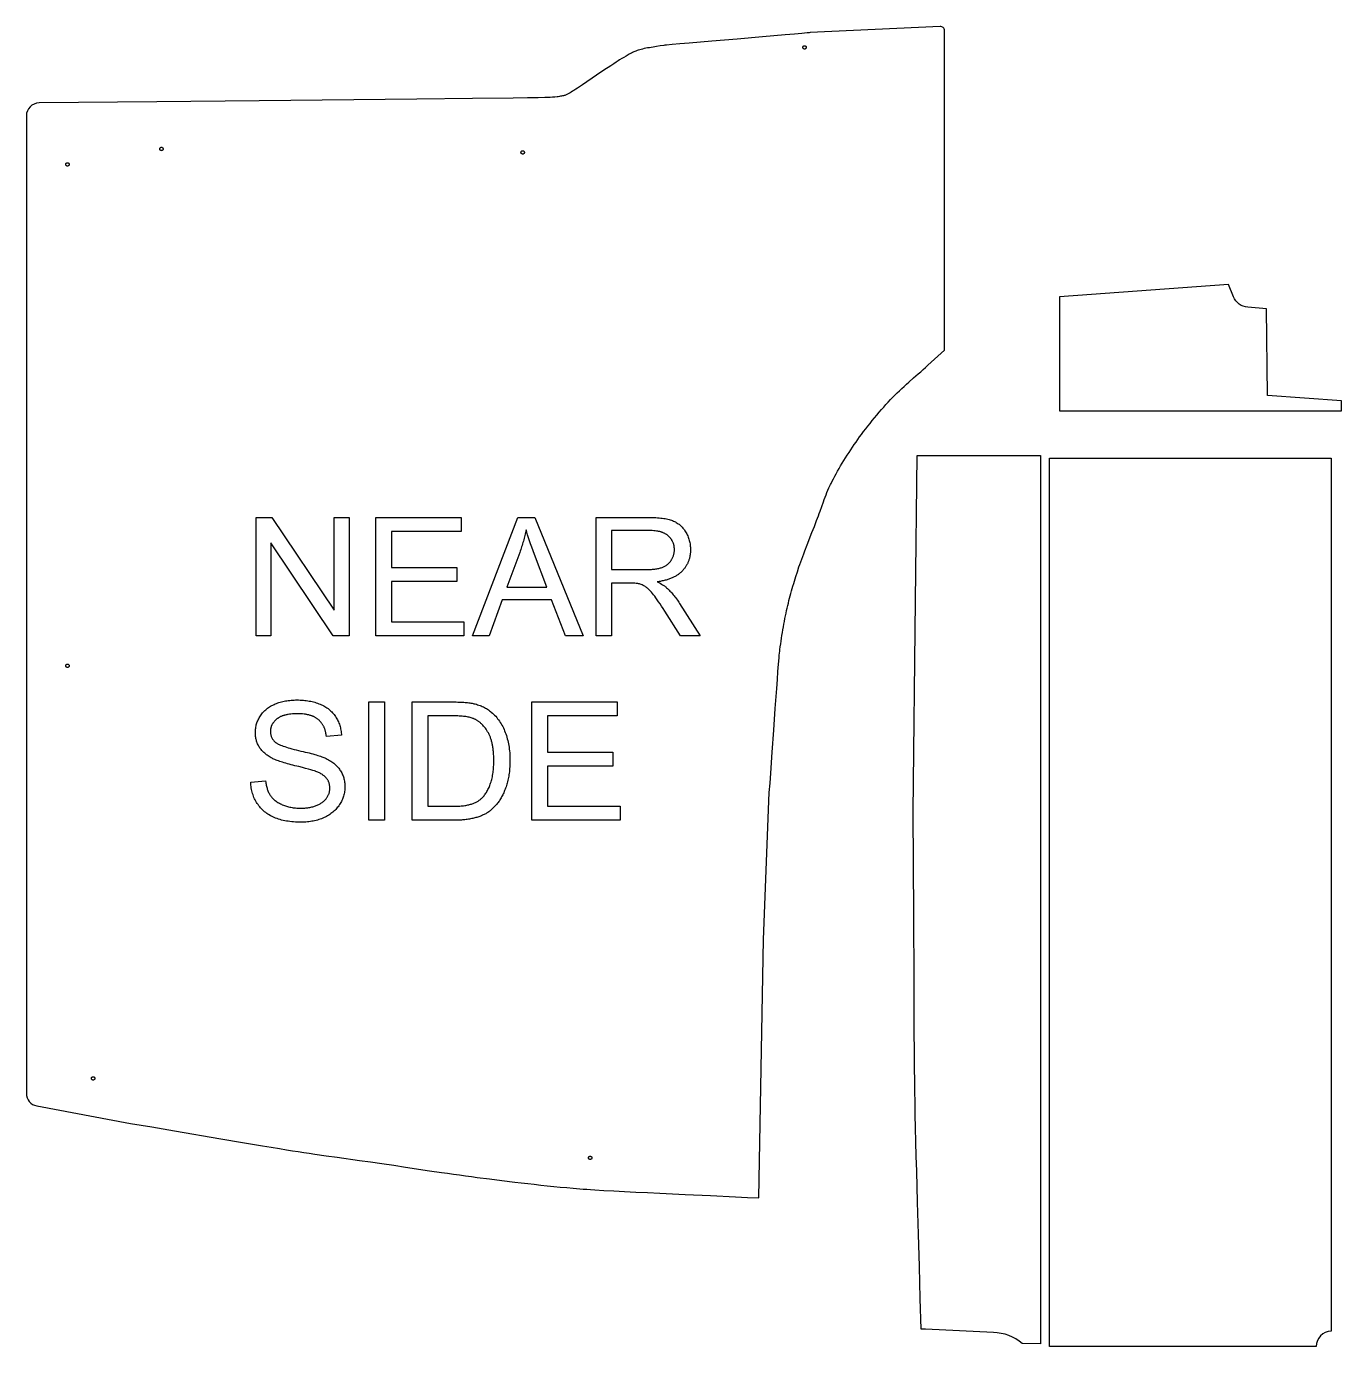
# Model space of a CAD drawing. Extents: x 74 to 4862, y 97 to 2928.
# Drawn here: x 87 to 1627, y 97 to 1642 of the extents above; entities that cross this region are included whole.
import ezdxf

# ---------------------------------------------------------------- set-up
doc = ezdxf.new("R2010")
doc.units = 0
doc.layers.add('Default Layer', color=1, linetype='CONTINUOUS')

msp = doc.modelspace()

# ---------------------------------------------------------------- linework, layer by layer
at = {"layer": 'Default Layer'}
for points in [[(944.5, 270.8), (949.6, 573.2), (956.6, 745.6), (957.4, 756.5), (958.2, 768.1), (960, 792.8), (961.8, 818.4), (963.5, 843.6), (965.2, 867), (966, 877.6), (966.7, 887.2), (967.4, 895.7), (968, 902.9), (968.3, 906), (968.6, 908.7), (968.8, 910.9), (969, 912.8), (969.4, 916), (969.9, 919.3), (970.4, 922.6), (970.9, 926), (971.4, 929.3), (971.9, 932.7), (972.5, 936), (973.1, 939.3), (973.7, 942.6), (974.3, 945.8), (974.9, 949.1), (975.6, 952.2), (976.2, 955.4), (976.9, 958.4), (977.6, 961.4), (978.2, 964.3), (978.9, 967.2), (979.6, 970), (980.3, 972.9), (981.1, 975.7), (981.8, 978.5), (982.6, 981.4), (983.4, 984.2), (984.3, 987), (985.1, 989.9), (985.9, 992.7), (987.7, 998.3), (989.5, 1003.9), (991.3, 1009.5), (992.3, 1012.3), (993.4, 1015.3), (994.5, 1018.5), (995.7, 1021.7), (996.9, 1025), (998.2, 1028.4), (1000.9, 1035.4), (1006.5, 1049.7), (1009.3, 1056.9), (1011.9, 1063.8), (1013, 1066.5), (1014, 1069.2), (1015, 1072), (1016, 1074.7), (1018, 1080.2), (1019.9, 1085.7), (1021, 1088.5), (1022, 1091.2), (1023, 1093.9), (1024.1, 1096.6), (1025.2, 1099.3), (1026.4, 1102), (1027.6, 1104.6), (1028.2, 1105.9), (1028.9, 1107.3), (1030.2, 1109.9), (1031.6, 1112.7), (1033.2, 1115.6), (1034.8, 1118.5), (1036.5, 1121.6), (1038.3, 1124.6), (1040.1, 1127.8), (1042, 1130.9), (1043.9, 1134.1), (1045.9, 1137.2), (1047.9, 1140.4), (1049.9, 1143.5), (1051.9, 1146.6), (1054, 1149.7), (1056, 1152.7), (1058.1, 1155.6), (1060.1, 1158.6), (1062.3, 1161.6), (1064.6, 1164.7), (1067, 1167.9), (1069.5, 1171.1), (1072, 1174.3), (1074.6, 1177.5), (1077.2, 1180.8), (1079.8, 1184.1), (1082.5, 1187.3), (1085.2, 1190.5), (1087.8, 1193.6), (1090.5, 1196.6), (1093.2, 1199.6), (1095.8, 1202.5), (1098.3, 1205.3), (1099.6, 1206.6), (1100.9, 1207.9), (1103.5, 1210.6), (1106.2, 1213.2), (1108.9, 1215.7), (1111.6, 1218.3), (1114.3, 1220.8), (1117.1, 1223.3), (1119.8, 1225.8), (1125.4, 1230.7), (1131, 1235.6), (1133.8, 1238), (1136.6, 1240.5), (1139.4, 1243), (1142.1, 1245.5), (1161.8, 1263.2), (1161.8, 1637.3, 0.42814), (1156.6, 1642.2), (1004.5, 1635), (1003.2, 1634.9), (1001.1, 1634.7), (994.8, 1634), (986, 1633.2), (975.1, 1632.3), (948.8, 1630), (919.1, 1627.5), (889.3, 1625), (862.8, 1622.7), (851.8, 1621.7), (842.9, 1620.9), (836.4, 1620.3), (834.3, 1620.1), (832.9, 1619.9), (828.8, 1619.4), (824.6, 1618.7), (820.4, 1618.1), (818.3, 1617.7), (816.2, 1617.3), (814.1, 1617), (812.1, 1616.6), (810.1, 1616.2), (808.3, 1615.7), (806.5, 1615.3), (804.8, 1614.9), (803.2, 1614.4), (801.8, 1613.9), (800.4, 1613.4), (799.1, 1612.9), (797.8, 1612.3), (796.5, 1611.7), (795.2, 1611), (793.9, 1610.4), (792.6, 1609.7), (791.3, 1609), (790.1, 1608.3), (788.8, 1607.5), (786.3, 1606), (783.8, 1604.5), (781.3, 1603), (779.7, 1602), (777.3, 1600.5), (774.4, 1598.5), (770.9, 1596.2), (762.9, 1590.9), (754.1, 1585), (737.9, 1574), (732.1, 1570.1), (730.2, 1568.8), (729, 1568.1), (727.6, 1567.2), (726.2, 1566.3), (724.7, 1565.4), (723.3, 1564.4), (722.6, 1564), (721.8, 1563.6), (721.1, 1563.2), (720.4, 1562.8), (719.6, 1562.4), (718.8, 1562.1), (718.1, 1561.8), (717.3, 1561.5), (716.4, 1561.3), (715.5, 1561), (714.4, 1560.8), (713.3, 1560.6), (712.1, 1560.4), (710.8, 1560.2), (709.5, 1560), (708.2, 1559.9), (705.4, 1559.6), (702.6, 1559.4), (699.9, 1559.2), (697.2, 1559), (696.1, 1558.9), (693.8, 1558.9), (685.8, 1558.8), (673.4, 1558.6), (656.5, 1558.4), (609.2, 1557.9), (544, 1557.2), (359.2, 1555.3), (239.5, 1554.1), (101.6, 1552.6, 0.411065), (86.7, 1537.6), (86.7, 393.3, 0.361321), (99, 378.5), (208.6, 358.1), (233.5, 353.9), (260.1, 349.4), (314.3, 340.1), (339.9, 335.7), (363.1, 331.8), (373.5, 330.1), (383, 328.5), (391.4, 327.2), (398.5, 326), (405, 325), (411.5, 324), (418, 323.1), (424.6, 322.1), (437.6, 320.2), (450.6, 318.4), (476.7, 314.7), (489.7, 312.9), (502.8, 311), (516.8, 309), (530.8, 306.9), (558.7, 302.7), (572.7, 300.7), (579.7, 299.7), (586.7, 298.7), (593.7, 297.7), (600.7, 296.8), (607.7, 295.8), (614.7, 294.9), (629, 293.1), (643.6, 291.3), (658.5, 289.4), (666.1, 288.5), (673.7, 287.7), (681.3, 286.8), (688.9, 285.9), (696.6, 285.1), (704.3, 284.3), (711.9, 283.6), (719.5, 282.9), (727.1, 282.2), (734.6, 281.5), (738.6, 281.2), (742.8, 280.9), (747.4, 280.6), (752.3, 280.3), (762.9, 279.6), (774.5, 279), (787, 278.3), (800.2, 277.6), (814.1, 277), (828.4, 276.3), (857.9, 274.9), (887.8, 273.5), (917.1, 272.1), (931.1, 271.4), (944.5, 270.8)], [(1538.7, 1311.8), (1517, 1313.4, -0.284852), (1500, 1325.8), (1494.2, 1340.2), (1296.5, 1325.5), (1296.5, 1192.4), (1626.6, 1192.3), (1626.6, 1203.9), (1539.9, 1210.3), (1538.7, 1311.8)], [(1134.4, 117.3), (1133.4, 153.1), (1132.4, 190.4), (1131.3, 228.2), (1130.2, 265.7), (1129.2, 302.1), (1128.7, 319.6), (1128.2, 336.5), (1127.9, 352.7), (1127.5, 368.1), (1127.2, 382.5), (1127, 395.9), (1126.8, 408.8), (1126.6, 421.6), (1126.5, 434.5), (1126.4, 447.4), (1126.3, 460.2), (1126.2, 473.1), (1126.1, 498.8), (1126, 524.5), (1126, 550.2), (1125.9, 576), (1125.8, 601.7), (1125.2, 722.3), (1127.7, 969.7), (1129.8, 1140), (1274.2, 1140), (1274.2, 100.2), (1252.7, 100.3, 0.184355), (1218.9, 113.1), (1139.6, 117), (1134.4, 117.3)], [(1284.5, 96.8), (1284.5, 1136.8), (1614.5, 1136.8), (1614.5, 115, 0.407584), (1596.9, 96.8), (1284.5, 96.8)]]:
    msp.add_lwpolyline(points, format="xyb", close=True, dxfattribs=at)
for points in [[(997.8, 1615.7), (997.6, 1615.8), (997.4, 1615.8), (997.2, 1615.8), (997.1, 1615.9), (996.9, 1616), (996.7, 1616.1), (996.6, 1616.2), (996.4, 1616.3), (996.3, 1616.5), (996.2, 1616.6), (996.1, 1616.8), (996, 1617), (995.9, 1617.1), (995.9, 1617.3), (995.8, 1617.5), (995.8, 1617.7), (995.8, 1617.9), (995.9, 1618.1), (995.9, 1618.3), (996, 1618.5), (996.1, 1618.7), (996.2, 1618.9), (996.3, 1619), (996.4, 1619.2), (996.6, 1619.3), (996.7, 1619.4), (996.9, 1619.5), (997.1, 1619.6), (997.2, 1619.7), (997.4, 1619.7), (997.6, 1619.7), (997.8, 1619.7), (998, 1619.7), (998.2, 1619.7), (998.4, 1619.7), (998.6, 1619.6), (998.8, 1619.5), (998.9, 1619.4), (999.1, 1619.3), (999.2, 1619.2), (999.4, 1619), (999.5, 1618.9), (999.6, 1618.7), (999.7, 1618.5), (999.7, 1618.3), (999.8, 1618.1), (999.8, 1617.9), (999.8, 1617.7), (999.8, 1617.5), (999.8, 1617.3), (999.7, 1617.1), (999.7, 1617), (999.6, 1616.8), (999.5, 1616.6), (999.4, 1616.5), (999.2, 1616.3), (999.1, 1616.2), (998.9, 1616.1), (998.8, 1616), (998.6, 1615.9), (998.4, 1615.8), (998.2, 1615.8), (998, 1615.8), (997.8, 1615.7)], [(244.8, 1496.7), (244.6, 1496.8), (244.4, 1496.8), (244.2, 1496.8), (244.1, 1496.9), (243.9, 1497), (243.7, 1497.1), (243.6, 1497.2), (243.4, 1497.3), (243.3, 1497.5), (243.2, 1497.6), (243.1, 1497.8), (243, 1498), (242.9, 1498.1), (242.9, 1498.3), (242.8, 1498.5), (242.8, 1498.7), (242.8, 1498.9), (242.9, 1499.1), (242.9, 1499.3), (243, 1499.5), (243.1, 1499.7), (243.2, 1499.9), (243.3, 1500), (243.4, 1500.2), (243.6, 1500.3), (243.7, 1500.4), (243.9, 1500.5), (244.1, 1500.6), (244.2, 1500.7), (244.4, 1500.7), (244.6, 1500.7), (244.8, 1500.7), (245, 1500.7), (245.2, 1500.7), (245.4, 1500.7), (245.6, 1500.6), (245.8, 1500.5), (245.9, 1500.4), (246.1, 1500.3), (246.2, 1500.2), (246.4, 1500), (246.5, 1499.9), (246.6, 1499.7), (246.7, 1499.5), (246.7, 1499.3), (246.8, 1499.1), (246.8, 1498.9), (246.8, 1498.7), (246.8, 1498.5), (246.8, 1498.3), (246.7, 1498.1), (246.7, 1498), (246.6, 1497.8), (246.5, 1497.6), (246.4, 1497.5), (246.2, 1497.3), (246.1, 1497.2), (245.9, 1497.1), (245.8, 1497), (245.6, 1496.9), (245.4, 1496.8), (245.2, 1496.8), (245, 1496.8), (244.8, 1496.7)], [(667.8, 1492.7), (667.6, 1492.8), (667.4, 1492.8), (667.2, 1492.8), (667.1, 1492.9), (666.9, 1493), (666.7, 1493.1), (666.6, 1493.2), (666.4, 1493.3), (666.3, 1493.5), (666.2, 1493.6), (666.1, 1493.8), (666, 1494), (665.9, 1494.1), (665.9, 1494.3), (665.8, 1494.5), (665.8, 1494.7), (665.8, 1494.9), (665.9, 1495.1), (665.9, 1495.3), (666, 1495.5), (666.1, 1495.7), (666.2, 1495.9), (666.3, 1496), (666.4, 1496.2), (666.6, 1496.3), (666.7, 1496.4), (666.9, 1496.5), (667.1, 1496.6), (667.2, 1496.7), (667.4, 1496.7), (667.6, 1496.7), (667.8, 1496.7), (668, 1496.7), (668.2, 1496.7), (668.4, 1496.7), (668.6, 1496.6), (668.8, 1496.5), (668.9, 1496.4), (669.1, 1496.3), (669.2, 1496.2), (669.4, 1496), (669.5, 1495.9), (669.6, 1495.7), (669.7, 1495.5), (669.7, 1495.3), (669.8, 1495.1), (669.8, 1494.9), (669.8, 1494.7), (669.8, 1494.5), (669.8, 1494.3), (669.7, 1494.1), (669.7, 1494), (669.6, 1493.8), (669.5, 1493.6), (669.4, 1493.5), (669.2, 1493.3), (669.1, 1493.2), (668.9, 1493.1), (668.8, 1493), (668.6, 1492.9), (668.4, 1492.8), (668.2, 1492.8), (668, 1492.8), (667.8, 1492.7)], [(134.8, 1478.7), (134.6, 1478.8), (134.4, 1478.8), (134.2, 1478.8), (134.1, 1478.9), (133.9, 1479), (133.7, 1479.1), (133.6, 1479.2), (133.4, 1479.3), (133.3, 1479.5), (133.2, 1479.6), (133.1, 1479.8), (133, 1480), (132.9, 1480.1), (132.9, 1480.3), (132.8, 1480.5), (132.8, 1480.7), (132.8, 1480.9), (132.9, 1481.1), (132.9, 1481.3), (133, 1481.5), (133.1, 1481.7), (133.2, 1481.9), (133.3, 1482), (133.4, 1482.2), (133.6, 1482.3), (133.7, 1482.4), (133.9, 1482.5), (134.1, 1482.6), (134.2, 1482.7), (134.4, 1482.7), (134.6, 1482.7), (134.8, 1482.7), (135, 1482.7), (135.2, 1482.7), (135.4, 1482.7), (135.6, 1482.6), (135.8, 1482.5), (135.9, 1482.4), (136.1, 1482.3), (136.2, 1482.2), (136.4, 1482), (136.5, 1481.9), (136.6, 1481.7), (136.7, 1481.5), (136.7, 1481.3), (136.8, 1481.1), (136.8, 1480.9), (136.8, 1480.7), (136.8, 1480.5), (136.8, 1480.3), (136.7, 1480.1), (136.7, 1480), (136.6, 1479.8), (136.5, 1479.6), (136.4, 1479.5), (136.2, 1479.3), (136.1, 1479.2), (135.9, 1479.1), (135.8, 1479), (135.6, 1478.9), (135.4, 1478.8), (135.2, 1478.8), (135, 1478.8), (134.8, 1478.7)], [(355.6, 929), (355.6, 1067.5), (374.3, 1067.5), (447.1, 958.8), (447.1, 1067.5), (464.6, 1067.5), (464.6, 929), (445.8, 929), (373.1, 1037.8), (373.1, 929), (355.6, 929)], [(495.8, 929), (495.8, 1067.5), (595.9, 1067.5), (595.9, 1051.1), (514.1, 1051.1), (514.1, 1008.7), (590.7, 1008.7), (590.7, 992.5), (514.1, 992.5), (514.1, 945.4), (599.1, 945.4), (599.1, 929), (495.8, 929)], [(609.2, 929), (662.3, 1067.5), (682.1, 1067.5), (738.7, 929), (717.9, 929), (701.7, 971), (643.8, 971), (628.6, 929), (609.2, 929)], [(753.7, 929), (753.7, 1067.5), (815, 1067.5), (817.3, 1067.4), (819.5, 1067.4), (821.7, 1067.3), (823.7, 1067.2), (825.7, 1067.1), (827.7, 1066.9), (829.5, 1066.7), (831.3, 1066.5), (833, 1066.3), (834.7, 1066), (836.3, 1065.7), (837.8, 1065.3), (839.2, 1065), (840.6, 1064.6), (841.9, 1064.1), (843.2, 1063.7), (844.4, 1063.2), (845.5, 1062.7), (846.6, 1062.1), (847.7, 1061.5), (848.8, 1060.8), (849.9, 1060.1), (850.9, 1059.4), (851.8, 1058.6), (852.8, 1057.7), (853.7, 1056.8), (854.6, 1055.9), (855.4, 1054.9), (856.3, 1053.9), (857.1, 1052.8), (857.8, 1051.7), (858.6, 1050.6), (859.3, 1049.4), (859.9, 1048.2), (860.5, 1046.9), (861.1, 1045.7), (861.6, 1044.5), (862.1, 1043.2), (862.5, 1041.9), (862.9, 1040.6), (863.2, 1039.3), (863.5, 1038), (863.8, 1036.6), (864, 1035.3), (864.1, 1033.9), (864.2, 1032.5), (864.3, 1031.1), (864.3, 1029.7), (864.3, 1028.8), (864.3, 1027.9), (864.2, 1027), (864.2, 1026.1), (864.1, 1025.2), (864, 1024.3), (863.9, 1023.5), (863.7, 1022.6), (863.6, 1021.8), (863.4, 1020.9), (863.2, 1020.1), (863, 1019.3), (862.8, 1018.5), (862.5, 1017.7), (862.2, 1016.9), (861.9, 1016.1), (861.6, 1015.3), (861.3, 1014.6), (861, 1013.8), (860.6, 1013.1), (860.2, 1012.4), (859.8, 1011.6), (859.4, 1010.9), (859, 1010.2), (858.5, 1009.5), (858, 1008.8), (857.5, 1008.1), (857, 1007.5), (856.5, 1006.8), (855.9, 1006.1), (855.4, 1005.5), (854.8, 1004.9), (854.2, 1004.2), (853.6, 1003.6), (852.9, 1003), (852.2, 1002.4), (851.6, 1001.9), (850.8, 1001.3), (850.1, 1000.8), (849.4, 1000.3), (848.6, 999.8), (847.8, 999.3), (847, 998.8), (846.2, 998.3), (845.3, 997.9), (844.5, 997.4), (843.6, 997), (842.7, 996.6), (841.7, 996.2), (840.8, 995.8), (839.8, 995.5), (838.8, 995.1), (837.8, 994.8), (836.8, 994.4), (835.7, 994.1), (834.6, 993.8), (833.5, 993.6), (832.4, 993.3), (831.3, 993.1), (830.1, 992.8), (829, 992.6), (827.8, 992.4), (826.6, 992.2), (825.3, 992), (827.1, 991.1), (828.7, 990.3), (830.3, 989.4), (831.7, 988.5), (833, 987.7), (833.7, 987.3), (834.3, 986.8), (834.8, 986.4), (835.4, 986), (835.9, 985.5), (836.4, 985.1), (837.4, 984.2), (838.4, 983.2), (839.4, 982.2), (840.3, 981.2), (841.3, 980.2), (842.3, 979.1), (843.2, 978), (844.2, 976.8), (845.1, 975.7), (846.1, 974.5), (847, 973.3), (847.9, 972), (848.9, 970.7), (849.8, 969.4), (850.7, 968.1), (851.6, 966.7), (875.7, 929), (852.6, 929), (834.3, 957.8), (832.3, 960.9), (830.5, 963.7), (828.7, 966.4), (827, 968.8), (825.4, 971.1), (823.9, 973.2), (822.4, 975.2), (821.1, 976.9), (819.8, 978.5), (818.5, 980), (817.3, 981.3), (816.7, 981.9), (816.1, 982.5), (815.6, 983.1), (815, 983.6), (814.4, 984.1), (813.9, 984.6), (813.3, 985), (812.8, 985.4), (812.3, 985.8), (811.7, 986.2), (810.7, 986.8), (809.7, 987.4), (808.7, 987.9), (807.6, 988.4), (806.6, 988.8), (805.5, 989.2), (804.5, 989.6), (803.4, 989.8), (802.6, 990), (801.6, 990.1), (800.5, 990.2), (799.3, 990.3), (798, 990.4), (796.5, 990.5), (794.9, 990.5), (793.2, 990.5), (772, 990.5), (772, 929), (753.7, 929)], [(649.1, 985.9), (696.1, 985.9), (681.6, 1024.2), (680, 1028.5), (678.5, 1032.6), (677.1, 1036.4), (675.8, 1040.1), (674.7, 1043.6), (673.6, 1046.9), (672.6, 1050), (671.8, 1052.9), (671.4, 1051.3), (671.1, 1049.6), (670.7, 1047.9), (670.3, 1046.3), (669.9, 1044.6), (669.5, 1043), (669.1, 1041.3), (668.6, 1039.7), (668.1, 1038), (667.6, 1036.4), (667.1, 1034.7), (666.6, 1033.1), (666.1, 1031.4), (665.5, 1029.8), (664.9, 1028.1), (664.3, 1026.5), (649.1, 985.9)], [(772, 1006.4), (811.4, 1006.4), (812.9, 1006.4), (814.4, 1006.4), (815.9, 1006.5), (817.3, 1006.5), (818.7, 1006.6), (820, 1006.7), (821.3, 1006.9), (822.5, 1007), (823.7, 1007.2), (824.9, 1007.4), (826, 1007.6), (827.1, 1007.8), (828.1, 1008.1), (829.1, 1008.3), (830.1, 1008.6), (831, 1008.9), (831.9, 1009.3), (832.7, 1009.6), (833.5, 1010), (834.3, 1010.4), (835.1, 1010.9), (835.8, 1011.3), (836.5, 1011.8), (837.2, 1012.3), (837.9, 1012.8), (838.5, 1013.4), (839.1, 1014), (839.7, 1014.6), (840.3, 1015.2), (840.8, 1015.9), (841.3, 1016.5), (841.8, 1017.2), (842.2, 1018), (842.6, 1018.7), (843, 1019.4), (843.4, 1020.2), (843.7, 1020.9), (844, 1021.7), (844.3, 1022.4), (844.5, 1023.2), (844.7, 1024), (844.9, 1024.8), (845.1, 1025.6), (845.2, 1026.4), (845.3, 1027.2), (845.4, 1028), (845.4, 1028.9), (845.4, 1029.7), (845.4, 1030.9), (845.3, 1032.1), (845.2, 1033.3), (845, 1034.4), (844.9, 1034.9), (844.7, 1035.5), (844.6, 1036), (844.4, 1036.6), (844.3, 1037.1), (844.1, 1037.6), (843.9, 1038.1), (843.6, 1038.6), (843.4, 1039.1), (843.2, 1039.6), (842.9, 1040.1), (842.6, 1040.6), (842.3, 1041.1), (842, 1041.5), (841.7, 1042), (841.4, 1042.5), (841.1, 1042.9), (840.7, 1043.3), (840.3, 1043.8), (839.9, 1044.2), (839.1, 1045), (838.3, 1045.8), (837.8, 1046.2), (837.3, 1046.6), (836.9, 1047), (836.4, 1047.3), (835.8, 1047.7), (835.3, 1048), (834.8, 1048.3), (834.2, 1048.6), (833.6, 1048.9), (833, 1049.2), (832.4, 1049.4), (831.8, 1049.7), (831.1, 1049.9), (830.5, 1050.2), (829.8, 1050.4), (829.1, 1050.6), (828.4, 1050.8), (827.7, 1051), (826.9, 1051.1), (826.2, 1051.3), (824.6, 1051.5), (823, 1051.8), (821.3, 1051.9), (819.5, 1052.1), (817.7, 1052.1), (815.8, 1052.2), (772, 1052.2), (772, 1006.4)], [(134.8, 891.7), (134.6, 891.8), (134.4, 891.8), (134.2, 891.8), (134.1, 891.9), (133.9, 892), (133.7, 892.1), (133.6, 892.2), (133.4, 892.3), (133.3, 892.5), (133.2, 892.6), (133.1, 892.8), (133, 893), (132.9, 893.1), (132.9, 893.3), (132.8, 893.5), (132.8, 893.7), (132.8, 893.9), (132.9, 894.1), (132.9, 894.3), (133, 894.5), (133.1, 894.7), (133.2, 894.9), (133.3, 895), (133.4, 895.2), (133.6, 895.3), (133.7, 895.4), (133.9, 895.5), (134.1, 895.6), (134.2, 895.7), (134.4, 895.7), (134.6, 895.7), (134.8, 895.7), (135, 895.7), (135.2, 895.7), (135.4, 895.7), (135.6, 895.6), (135.8, 895.5), (135.9, 895.4), (136.1, 895.3), (136.2, 895.2), (136.4, 895), (136.5, 894.9), (136.6, 894.7), (136.7, 894.5), (136.7, 894.3), (136.8, 894.1), (136.8, 893.9), (136.8, 893.7), (136.8, 893.5), (136.8, 893.3), (136.7, 893.1), (136.7, 893), (136.6, 892.8), (136.5, 892.6), (136.4, 892.5), (136.2, 892.3), (136.1, 892.2), (135.9, 892.1), (135.8, 892), (135.6, 891.9), (135.4, 891.8), (135.2, 891.8), (135, 891.8), (134.8, 891.7)], [(349.5, 757.5), (366.8, 759), (367, 757.7), (367.1, 756.4), (367.4, 755.2), (367.6, 754), (367.9, 752.8), (368.2, 751.7), (368.5, 750.6), (368.8, 749.5), (369.2, 748.4), (369.6, 747.4), (370, 746.4), (370.4, 745.5), (370.9, 744.5), (371.4, 743.6), (371.9, 742.7), (372.5, 741.9), (373, 741.1), (373.7, 740.3), (374.3, 739.5), (375, 738.7), (375.8, 738), (376.5, 737.3), (377.4, 736.6), (378.2, 735.9), (379.1, 735.2), (380, 734.6), (381, 733.9), (382, 733.3), (383.1, 732.8), (384.1, 732.2), (385.3, 731.6), (386.4, 731.1), (387.6, 730.6), (388.8, 730.2), (390.1, 729.7), (391.3, 729.3), (392.6, 729), (393.8, 728.6), (395.1, 728.3), (396.5, 728.1), (397.8, 727.8), (399.2, 727.6), (400.5, 727.4), (401.9, 727.3), (403.3, 727.2), (404.8, 727.1), (406.2, 727.1), (407.7, 727.1), (409, 727.1), (410.3, 727.1), (411.5, 727.2), (412.8, 727.2), (414, 727.4), (415.2, 727.5), (416.4, 727.6), (417.5, 727.8), (418.7, 728), (419.8, 728.3), (420.9, 728.5), (422, 728.8), (423.1, 729.1), (424.1, 729.4), (425.2, 729.8), (426.2, 730.2), (427.2, 730.6), (428.1, 731), (429, 731.4), (429.9, 731.9), (430.8, 732.3), (431.6, 732.8), (432.4, 733.3), (433.2, 733.9), (433.9, 734.4), (434.6, 734.9), (435.3, 735.5), (435.9, 736.1), (436.5, 736.7), (437, 737.4), (437.6, 738), (438.1, 738.7), (438.6, 739.4), (439, 740.1), (439.4, 740.8), (439.8, 741.5), (440.2, 742.2), (440.5, 742.9), (440.8, 743.6), (441.1, 744.4), (441.3, 745.1), (441.5, 745.9), (441.7, 746.6), (441.8, 747.4), (441.9, 748.2), (442, 749), (442, 749.8), (442, 750.6), (442, 751.4), (442, 752.2), (441.9, 752.9), (441.8, 753.7), (441.7, 754.5), (441.5, 755.2), (441.3, 755.9), (441.1, 756.7), (440.9, 757.4), (440.6, 758), (440.3, 758.7), (439.9, 759.4), (439.6, 760), (439.2, 760.7), (438.7, 761.3), (438.3, 761.9), (437.8, 762.5), (437.2, 763.1), (436.7, 763.7), (436.1, 764.3), (435.4, 764.8), (434.7, 765.4), (434, 765.9), (433.3, 766.4), (432.5, 766.9), (431.6, 767.4), (430.8, 767.9), (429.8, 768.4), (428.9, 768.8), (427.9, 769.3), (426.9, 769.7), (425.8, 770.1), (425.1, 770.4), (424.2, 770.7), (422.2, 771.3), (419.7, 772.1), (416.9, 772.9), (413.6, 773.7), (409.9, 774.7), (405.7, 775.7), (401.2, 776.8), (398.8, 777.4), (396.6, 778), (394.4, 778.5), (392.3, 779.1), (390.4, 779.7), (388.5, 780.2), (386.7, 780.8), (384.9, 781.3), (383.3, 781.8), (381.8, 782.4), (380.3, 782.9), (379, 783.4), (377.7, 784), (376.5, 784.5), (375.4, 785), (374.4, 785.5), (373.2, 786.2), (372, 786.8), (370.9, 787.5), (369.8, 788.3), (368.7, 789), (367.7, 789.7), (366.7, 790.5), (365.8, 791.3), (364.9, 792.1), (364, 793), (363.2, 793.8), (362.4, 794.7), (361.6, 795.6), (360.9, 796.5), (360.2, 797.4), (359.6, 798.3), (359, 799.3), (358.5, 800.3), (358, 801.3), (357.5, 802.3), (357.1, 803.4), (356.7, 804.4), (356.3, 805.5), (356, 806.5), (355.7, 807.6), (355.5, 808.7), (355.3, 809.8), (355.1, 811), (355, 812.1), (354.9, 813.3), (354.8, 814.4), (354.8, 815.6), (354.8, 816.9), (354.9, 818.2), (355, 819.5), (355.2, 820.8), (355.4, 822), (355.6, 823.3), (355.9, 824.5), (356.3, 825.8), (356.7, 827), (357.1, 828.2), (357.6, 829.4), (358.1, 830.6), (358.7, 831.7), (359.4, 832.9), (360, 834), (360.7, 835.2), (361.5, 836.3), (362.3, 837.4), (363.2, 838.5), (364.1, 839.5), (365, 840.5), (366, 841.4), (367, 842.3), (368.1, 843.2), (369.2, 844.1), (370.3, 844.9), (371.5, 845.7), (372.7, 846.4), (374, 847.1), (375.3, 847.8), (376.7, 848.4), (378.1, 849.1), (379.6, 849.6), (381, 850.2), (382.5, 850.7), (384, 851.1), (385.5, 851.5), (387, 851.9), (388.6, 852.3), (390.2, 852.6), (391.8, 852.9), (393.4, 853.1), (395, 853.3), (396.7, 853.5), (398.4, 853.6), (400.1, 853.7), (401.8, 853.8), (403.5, 853.8), (405.4, 853.8), (407.3, 853.7), (409.2, 853.6), (411, 853.5), (412.8, 853.3), (414.5, 853.1), (416.3, 852.8), (418, 852.5), (419.7, 852.2), (421.3, 851.8), (422.9, 851.4), (424.5, 851), (426.1, 850.5), (427.6, 849.9), (429.1, 849.4), (430.6, 848.8), (432.1, 848.1), (433.5, 847.5), (434.9, 846.8), (436.2, 846), (437.5, 845.2), (438.7, 844.4), (439.9, 843.6), (441.1, 842.7), (442.2, 841.8), (443.2, 840.8), (444.3, 839.8), (445.2, 838.7), (446.2, 837.7), (447.1, 836.6), (447.9, 835.4), (448.8, 834.2), (449.5, 833), (450.2, 831.8), (450.9, 830.5), (451.5, 829.3), (452.1, 828), (452.7, 826.6), (453.2, 825.3), (453.6, 824), (454, 822.6), (454.4, 821.2), (454.7, 819.8), (454.9, 818.3), (455.2, 816.9), (455.3, 815.4), (455.5, 813.9), (455.5, 812.4), (438, 811.1), (437.8, 812.7), (437.7, 813.5), (437.5, 814.3), (437.4, 815), (437.2, 815.8), (437, 816.5), (436.9, 817.3), (436.7, 818), (436.4, 818.7), (436.2, 819.4), (436, 820), (435.7, 820.7), (435.4, 821.3), (435.2, 822), (434.9, 822.6), (434.6, 823.2), (434.2, 823.8), (433.9, 824.4), (433.6, 825), (433.2, 825.6), (432.8, 826.1), (432.4, 826.6), (432, 827.2), (431.6, 827.7), (431.2, 828.2), (430.8, 828.7), (430.3, 829.1), (429.8, 829.6), (429.4, 830.1), (428.9, 830.5), (428.4, 830.9), (427.8, 831.3), (427.3, 831.7), (426.8, 832.1), (426.2, 832.5), (425.6, 832.9), (425, 833.2), (424.4, 833.5), (423.8, 833.9), (423.2, 834.2), (422.5, 834.5), (421.8, 834.7), (421.2, 835), (420.5, 835.3), (419.7, 835.5), (419, 835.7), (418.3, 836), (417.5, 836.2), (416.7, 836.3), (415.9, 836.5), (415.1, 836.7), (414.3, 836.8), (413.5, 837), (412.6, 837.1), (411.8, 837.2), (410, 837.4), (408.1, 837.5), (406.2, 837.6), (404.3, 837.6), (402.2, 837.6), (400.3, 837.5), (398.4, 837.4), (396.5, 837.2), (394.8, 837), (393.1, 836.8), (392.3, 836.6), (391.5, 836.5), (390.7, 836.3), (389.9, 836.1), (389.1, 835.9), (388.4, 835.7), (387.7, 835.5), (387, 835.2), (386.3, 835), (385.7, 834.7), (385, 834.5), (384.4, 834.2), (383.8, 833.9), (383.2, 833.6), (382.6, 833.3), (382.1, 832.9), (381.5, 832.6), (381, 832.2), (380.5, 831.9), (380, 831.5), (379.1, 830.7), (378.2, 829.9), (377.4, 829.1), (376.7, 828.3), (376, 827.5), (375.4, 826.6), (375.1, 826.2), (374.8, 825.7), (374.6, 825.3), (374.3, 824.8), (374.1, 824.3), (373.9, 823.9), (373.7, 823.4), (373.5, 822.9), (373.3, 822.5), (373.2, 822), (373.1, 821.5), (372.9, 821), (372.8, 820.5), (372.7, 820), (372.6, 819.5), (372.6, 819), (372.5, 818.4), (372.5, 817.9), (372.5, 816.9), (372.5, 815.9), (372.5, 815), (372.6, 814.1), (372.8, 813.3), (373, 812.4), (373.2, 811.6), (373.5, 810.8), (373.8, 810.1), (374.2, 809.3), (374.6, 808.6), (375, 807.8), (375.5, 807.2), (376, 806.5), (376.6, 805.8), (377.2, 805.2), (377.8, 804.6), (378.2, 804.3), (378.6, 804), (379, 803.7), (379.4, 803.4), (379.9, 803.1), (380.4, 802.8), (381, 802.5), (381.5, 802.2), (382.8, 801.5), (384.2, 800.9), (385.7, 800.3), (387.4, 799.7), (389.2, 799.1), (391.1, 798.4), (393.1, 797.8), (395.3, 797.2), (397.6, 796.6), (400.1, 795.9), (402.7, 795.3), (405.4, 794.7), (408.2, 794), (410.8, 793.4), (413.3, 792.8), (415.7, 792.2), (418, 791.7), (420.2, 791.1), (422.3, 790.5), (424.3, 790), (426.1, 789.4), (427.9, 788.9), (429.5, 788.4), (431.1, 787.8), (432.5, 787.3), (433.8, 786.8), (435, 786.4), (436.1, 785.9), (437.6, 785.2), (439, 784.4), (440.4, 783.7), (441.7, 782.9), (443, 782.1), (444.3, 781.3), (445.5, 780.4), (446.6, 779.6), (447.7, 778.7), (448.7, 777.7), (449.7, 776.8), (450.7, 775.8), (451.6, 774.8), (452.4, 773.8), (453.2, 772.8), (453.9, 771.7), (454.6, 770.6), (455.3, 769.6), (455.9, 768.4), (456.5, 767.3), (457, 766.1), (457.5, 765), (457.9, 763.8), (458.3, 762.6), (458.6, 761.3), (458.9, 760.1), (459.1, 758.8), (459.3, 757.5), (459.5, 756.2), (459.6, 754.8), (459.7, 753.5), (459.7, 752.1), (459.7, 750.7), (459.6, 749.3), (459.5, 748), (459.3, 746.6), (459.1, 745.3), (458.8, 744), (458.5, 742.6), (458.1, 741.3), (457.7, 740), (457.2, 738.7), (456.7, 737.5), (456.1, 736.2), (455.5, 734.9), (454.9, 733.7), (454.1, 732.4), (453.4, 731.2), (452.6, 730), (451.7, 728.8), (450.8, 727.7), (449.9, 726.6), (448.9, 725.5), (447.8, 724.5), (446.8, 723.5), (445.7, 722.5), (444.5, 721.6), (443.3, 720.7), (442, 719.8), (440.8, 719), (439.4, 718.2), (438, 717.4), (436.6, 716.7), (435.2, 716), (433.7, 715.4), (432.2, 714.7), (430.6, 714.2), (429.1, 713.7), (427.5, 713.2), (425.9, 712.7), (424.2, 712.3), (422.6, 712), (420.9, 711.7), (419.2, 711.4), (417.5, 711.1), (415.7, 711), (414, 710.8), (412.2, 710.7), (410.4, 710.6), (408.5, 710.6), (406.2, 710.6), (403.9, 710.7), (401.7, 710.8), (399.5, 711), (397.4, 711.2), (395.3, 711.4), (393.2, 711.7), (391.2, 712), (389.3, 712.4), (387.4, 712.8), (385.5, 713.2), (383.7, 713.7), (382, 714.2), (380.3, 714.8), (378.6, 715.4), (377, 716.1), (375.4, 716.8), (373.9, 717.6), (372.4, 718.3), (371, 719.2), (369.6, 720.1), (368.3, 721), (366.9, 721.9), (365.7, 722.9), (364.5, 724), (363.3, 725.1), (362.1, 726.2), (361, 727.4), (360, 728.6), (359, 729.9), (358, 731.2), (357.1, 732.5), (356.2, 733.9), (355.4, 735.3), (354.6, 736.8), (353.9, 738.2), (353.2, 739.7), (352.6, 741.2), (352.1, 742.7), (351.6, 744.3), (351.1, 745.9), (350.7, 747.4), (350.4, 749.1), (350.1, 750.7), (349.9, 752.4), (349.7, 754), (349.6, 755.7), (349.5, 757.5)], [(487.8, 713), (487.8, 851.4), (506.2, 851.4), (506.2, 713), (487.8, 713)], [(538.5, 713), (538.5, 851.4), (586.1, 851.4), (588.1, 851.4), (590.1, 851.4), (591.9, 851.3), (593.7, 851.3), (595.5, 851.2), (597.2, 851.1), (598.8, 851), (600.4, 850.9), (601.9, 850.8), (603.3, 850.6), (604.7, 850.5), (606.1, 850.3), (607.3, 850.1), (608.5, 849.9), (609.7, 849.7), (610.8, 849.4), (612.3, 849.1), (613.7, 848.7), (615.1, 848.2), (616.5, 847.8), (617.9, 847.3), (619.2, 846.8), (620.5, 846.2), (621.8, 845.6), (623.1, 844.9), (624.3, 844.3), (625.5, 843.6), (626.7, 842.8), (627.8, 842.1), (628.9, 841.2), (630, 840.4), (631.1, 839.5), (632.4, 838.3), (633.7, 837.1), (635, 835.9), (636.2, 834.6), (637.4, 833.2), (638.5, 831.8), (639.6, 830.4), (640.7, 829), (641.6, 827.5), (642.6, 825.9), (643.5, 824.3), (644.4, 822.7), (645.2, 821), (646, 819.3), (646.7, 817.6), (647.4, 815.8), (648.1, 814), (648.7, 812.2), (649.3, 810.3), (649.8, 808.4), (650.3, 806.4), (650.8, 804.5), (651.2, 802.5), (651.5, 800.4), (651.9, 798.4), (652.1, 796.3), (652.4, 794.1), (652.6, 791.9), (652.7, 789.7), (652.8, 787.5), (652.9, 785.3), (652.9, 783), (652.9, 781), (652.8, 779.1), (652.8, 777.2), (652.7, 775.3), (652.5, 773.4), (652.4, 771.6), (652.2, 769.8), (652, 768.1), (651.7, 766.3), (651.5, 764.6), (651.2, 763), (650.8, 761.3), (650.5, 759.7), (650.1, 758.1), (649.7, 756.5), (649.2, 755), (648.8, 753.5), (648.3, 752), (647.8, 750.6), (647.2, 749.2), (646.7, 747.8), (646.2, 746.5), (645.6, 745.1), (645, 743.9), (644.4, 742.6), (643.8, 741.4), (643.2, 740.2), (642.5, 739.1), (641.9, 738), (641.2, 736.9), (640.5, 735.8), (639.8, 734.8), (639.1, 733.8), (638.3, 732.9), (637.6, 731.9), (636.8, 731), (636.1, 730.2), (635.3, 729.3), (634.5, 728.5), (633.7, 727.7), (632.9, 726.9), (632.1, 726.2), (631.3, 725.5), (630.5, 724.8), (629.7, 724.1), (628.8, 723.4), (628, 722.8), (627.1, 722.2), (626.3, 721.7), (625.4, 721.1), (624.5, 720.6), (623.5, 720.1), (622.6, 719.6), (621.6, 719.1), (620.6, 718.7), (619.6, 718.2), (618.5, 717.8), (617.5, 717.4), (616.4, 717), (615.3, 716.7), (614.1, 716.3), (613, 716), (611.8, 715.6), (610.6, 715.3), (609.4, 715.1), (608.1, 714.8), (606.9, 714.5), (605.6, 714.3), (604.3, 714.1), (603, 713.9), (601.6, 713.7), (600.2, 713.6), (598.8, 713.4), (597.4, 713.3), (596, 713.2), (594.5, 713.1), (593, 713.1), (591.5, 713), (590, 713), (588.4, 713), (538.5, 713)], [(678.5, 713), (678.5, 851.4), (778.6, 851.4), (778.6, 835.1), (696.8, 835.1), (696.8, 792.7), (773.4, 792.7), (773.4, 776.4), (696.8, 776.4), (696.8, 729.3), (781.8, 729.3), (781.8, 713), (678.5, 713)], [(556.8, 729.3), (586.3, 729.3), (588, 729.3), (589.7, 729.4), (591.3, 729.4), (592.8, 729.5), (594.3, 729.6), (595.8, 729.7), (597.2, 729.8), (598.5, 730), (599.9, 730.1), (601.1, 730.3), (602.3, 730.5), (603.5, 730.8), (604.7, 731), (605.7, 731.3), (606.8, 731.6), (607.8, 731.9), (608.7, 732.2), (609.7, 732.5), (610.6, 732.9), (611.5, 733.3), (612.4, 733.7), (613.2, 734.1), (614, 734.5), (614.8, 734.9), (615.6, 735.4), (616.3, 735.9), (617, 736.4), (617.7, 736.9), (618.4, 737.4), (619, 737.9), (619.6, 738.5), (620.2, 739), (621, 739.9), (621.8, 740.7), (622.6, 741.6), (623.3, 742.6), (624, 743.6), (624.7, 744.6), (625.4, 745.6), (626, 746.7), (626.6, 747.8), (627.2, 748.9), (627.8, 750.1), (628.4, 751.3), (628.9, 752.6), (629.4, 753.8), (629.9, 755.2), (630.3, 756.5), (630.8, 757.9), (631.2, 759.3), (631.6, 760.8), (631.9, 762.3), (632.3, 763.9), (632.6, 765.5), (632.9, 767.1), (633.1, 768.7), (633.3, 770.4), (633.5, 772.1), (633.7, 773.9), (633.8, 775.7), (633.9, 777.5), (634, 779.4), (634, 781.3), (634, 783.2), (634, 785.9), (633.9, 788.5), (633.8, 789.8), (633.8, 791), (633.7, 792.3), (633.6, 793.5), (633.4, 794.7), (633.3, 795.8), (633.2, 797), (633, 798.1), (632.8, 799.2), (632.6, 800.3), (632.4, 801.4), (632.2, 802.4), (632, 803.5), (631.7, 804.5), (631.5, 805.5), (631.2, 806.4), (630.9, 807.4), (630.6, 808.3), (630.3, 809.2), (630, 810.1), (629.6, 811), (629.3, 811.9), (628.9, 812.7), (628.5, 813.5), (628.1, 814.3), (627.7, 815.1), (627.3, 815.8), (626.8, 816.6), (625.9, 818), (625, 819.4), (624.1, 820.7), (623.1, 821.9), (622.1, 823.1), (621.1, 824.3), (620, 825.3), (619.5, 825.8), (619, 826.3), (618.4, 826.8), (617.9, 827.3), (617.3, 827.7), (616.8, 828.2), (616.2, 828.6), (615.6, 829), (615.1, 829.4), (614.5, 829.8), (613.9, 830.1), (613.3, 830.5), (612.7, 830.8), (612.1, 831.1), (611.4, 831.4), (610.8, 831.7), (610.2, 832), (609.6, 832.2), (608.6, 832.6), (607.6, 832.9), (606.5, 833.2), (605.3, 833.5), (604.1, 833.7), (602.8, 834), (601.4, 834.2), (600, 834.4), (598.4, 834.5), (596.8, 834.7), (595.2, 834.8), (593.5, 834.9), (591.7, 835), (589.8, 835), (587.9, 835.1), (585.9, 835.1), (556.8, 835.1), (556.8, 729.3)], [(164.8, 408.7), (164.6, 408.8), (164.4, 408.8), (164.2, 408.8), (164.1, 408.9), (163.9, 409), (163.7, 409.1), (163.6, 409.2), (163.4, 409.3), (163.3, 409.5), (163.2, 409.6), (163.1, 409.8), (163, 410), (162.9, 410.1), (162.9, 410.3), (162.8, 410.5), (162.8, 410.7), (162.8, 410.9), (162.9, 411.1), (162.9, 411.3), (163, 411.5), (163.1, 411.7), (163.2, 411.9), (163.3, 412), (163.4, 412.2), (163.6, 412.3), (163.7, 412.4), (163.9, 412.5), (164.1, 412.6), (164.2, 412.7), (164.4, 412.7), (164.6, 412.7), (164.8, 412.7), (165, 412.7), (165.2, 412.7), (165.4, 412.7), (165.6, 412.6), (165.8, 412.5), (165.9, 412.4), (166.1, 412.3), (166.2, 412.2), (166.4, 412), (166.5, 411.9), (166.6, 411.7), (166.7, 411.5), (166.7, 411.3), (166.8, 411.1), (166.8, 410.9), (166.8, 410.7), (166.8, 410.5), (166.8, 410.3), (166.7, 410.1), (166.7, 410), (166.6, 409.8), (166.5, 409.6), (166.4, 409.5), (166.2, 409.3), (166.1, 409.2), (165.9, 409.1), (165.8, 409), (165.6, 408.9), (165.4, 408.8), (165.2, 408.8), (165, 408.8), (164.8, 408.7)], [(746.8, 315.7), (746.6, 315.8), (746.4, 315.8), (746.2, 315.8), (746.1, 315.9), (745.9, 316), (745.7, 316.1), (745.6, 316.2), (745.4, 316.3), (745.3, 316.5), (745.2, 316.6), (745.1, 316.8), (745, 317), (744.9, 317.1), (744.9, 317.3), (744.8, 317.5), (744.8, 317.7), (744.8, 317.9), (744.9, 318.1), (744.9, 318.3), (745, 318.5), (745.1, 318.7), (745.2, 318.9), (745.3, 319), (745.4, 319.2), (745.6, 319.3), (745.7, 319.4), (745.9, 319.5), (746.1, 319.6), (746.2, 319.7), (746.4, 319.7), (746.6, 319.7), (746.8, 319.7), (747, 319.7), (747.2, 319.7), (747.4, 319.7), (747.6, 319.6), (747.8, 319.5), (747.9, 319.4), (748.1, 319.3), (748.2, 319.2), (748.4, 319), (748.5, 318.9), (748.6, 318.7), (748.7, 318.5), (748.7, 318.3), (748.8, 318.1), (748.8, 317.9), (748.8, 317.7), (748.8, 317.5), (748.8, 317.3), (748.7, 317.1), (748.7, 317), (748.6, 316.8), (748.5, 316.6), (748.4, 316.5), (748.2, 316.3), (748.1, 316.2), (747.9, 316.1), (747.8, 316), (747.6, 315.9), (747.4, 315.8), (747.2, 315.8), (747, 315.8), (746.8, 315.7)]]:
    msp.add_lwpolyline(points, close=True, dxfattribs=at)

doc.saveas('drawing.dxf')
